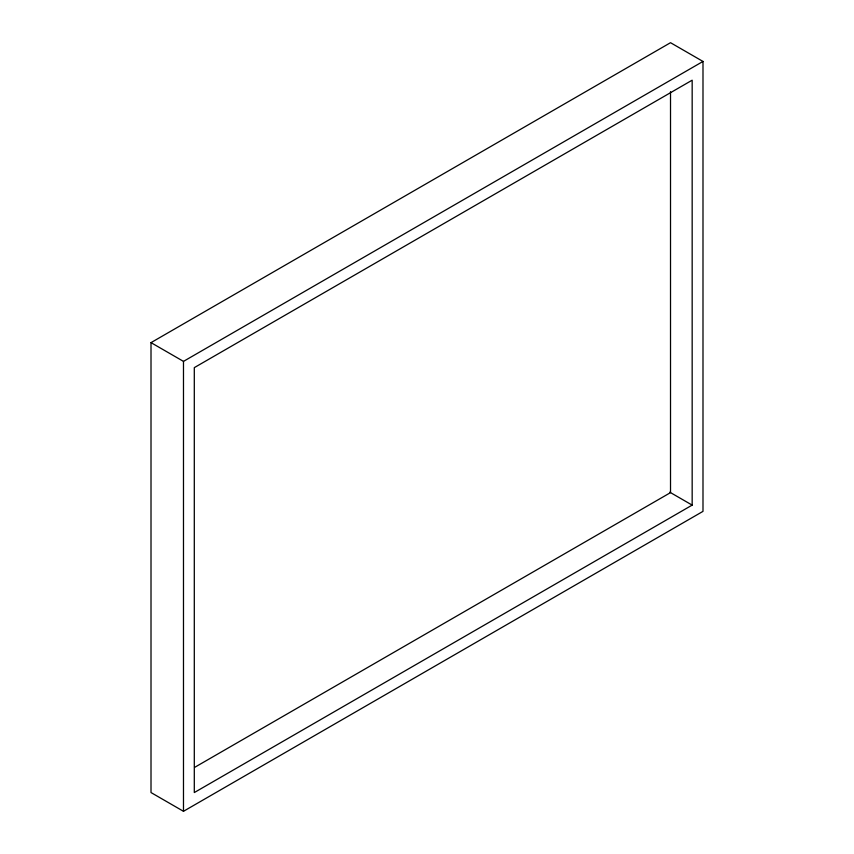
<?xml version="1.0" encoding="UTF-8"?>
<svg xmlns="http://www.w3.org/2000/svg" width="854" height="854" viewBox="0 0 854 854"><rect width="100%" height="100%" fill="white"/><g stroke="black" fill="none" stroke-linecap="round" stroke-linejoin="round"><path stroke-width="1.28" d="M151.009 342.635L670.518 42.7L702.991 61.445L702.991 511.365L183.482 811.3L151.009 792.555L151.009 342.635L183.482 361.381L702.991 61.445M194.605 767.383L670.518 492.619L670.518 91.677M692.167 505.109L194.296 792.555L194.296 367.636L692.167 80.191L692.167 505.109L669.771 492.182M183.482 361.381L183.482 811.3"/></g></svg>
